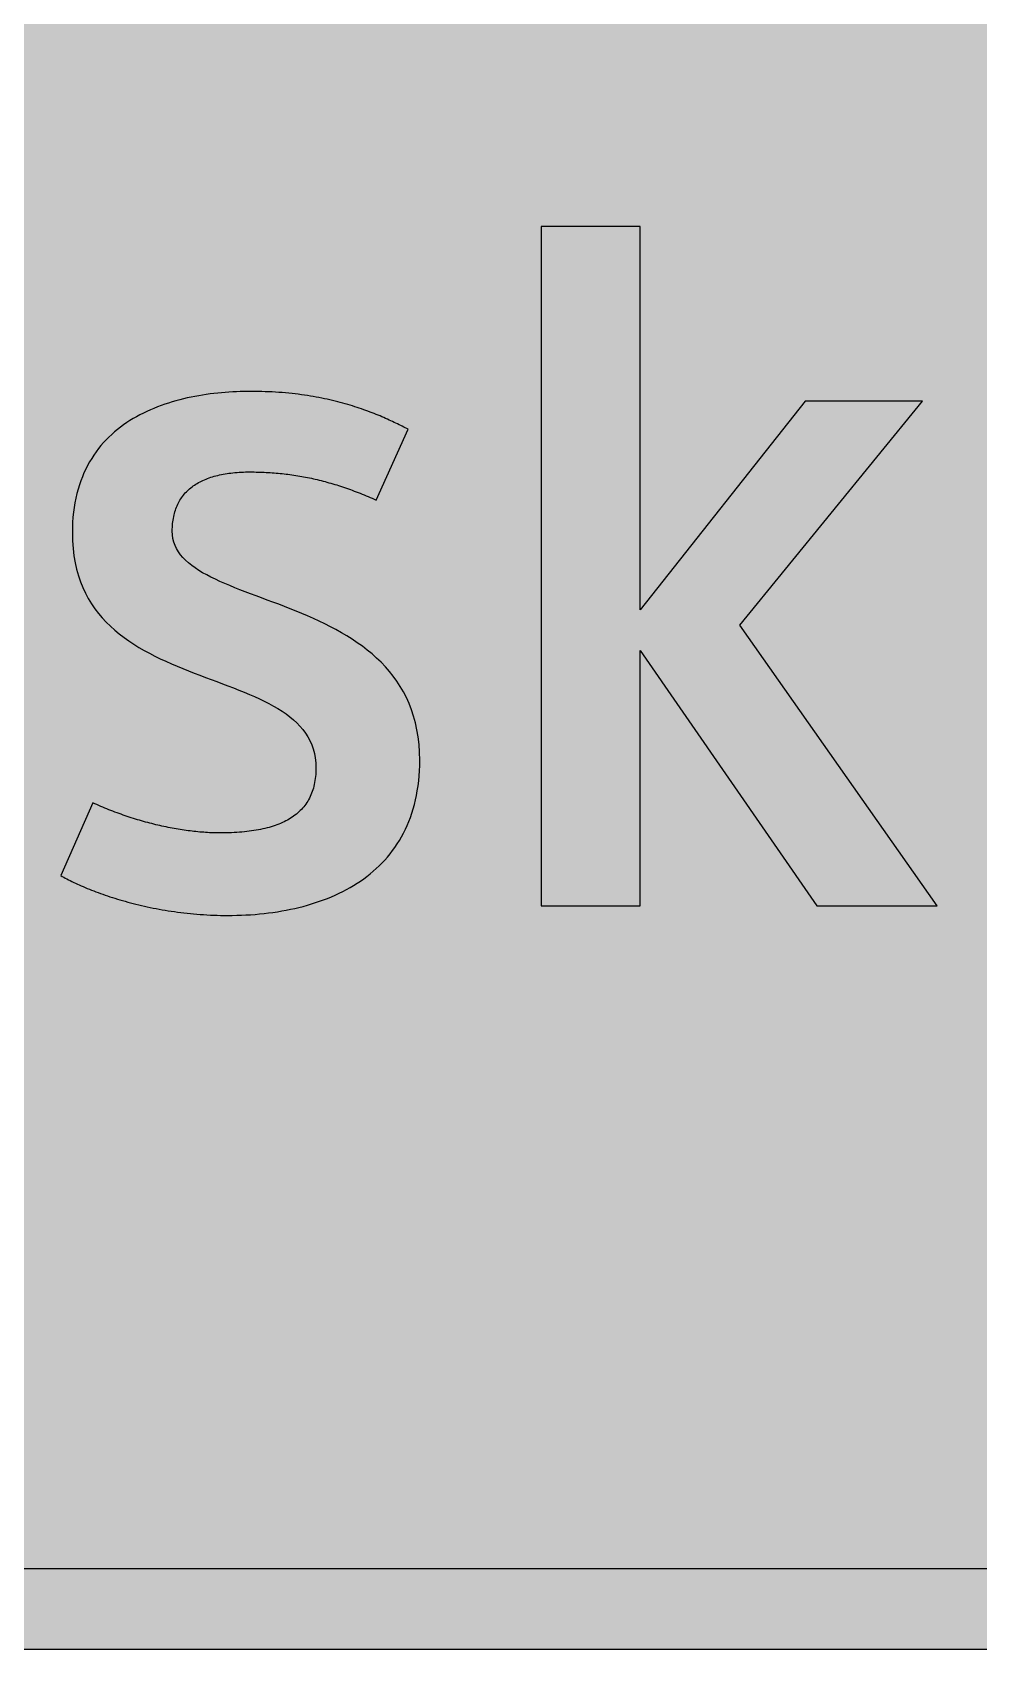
# Model space of a CAD drawing. Header units: millimetres. Extents: x 0 to 318, y 0 to 212.
# Drawn here: x 177.4 to 239.3, y 0.1 to 105.9 of the extents above; entities that cross this region are included whole.
import ezdxf

# ---------------------------------------------------------------- set-up
doc = ezdxf.new("R2010")
doc.units = ezdxf.units.MM

msp = doc.modelspace()

# ---------------------------------------------------------------- hatches: boundary and pattern name
for color, points in [(254, [(14.1633, 0.0536), (13.9878, 0.0533), (13.8125, 0.0559), (13.6373, 0.061), (13.462, 0.0686), (13.2893, 0.0787), (13.114, 0.0914), (12.9413, 0.1041), (12.7686, 0.1219), (12.5959, 0.1397), (12.4231, 0.16), (12.2504, 0.1829), (12.0777, 0.2057), (11.9075, 0.2337), (11.7373, 0.2616), (11.5672, 0.2921), (11.397, 0.3251), (11.2268, 0.3607), (11.0592, 0.3988), (10.8915, 0.4369), (10.7239, 0.4775), (10.5562, 0.5207), (10.3886, 0.5664), (10.2235, 0.6121), (10.0584, 0.6629), (9.8933, 0.7137), (9.7307, 0.7671), (9.5682, 0.8204), (9.4056, 0.8788), (9.2431, 0.9373), (9.083, 0.9982), (8.923, 1.0617), (8.763, 1.1252), (8.6055, 1.1938), (8.4455, 1.2624), (8.2906, 1.331), (8.1331, 1.4046), (7.9781, 1.4783), (7.8232, 1.5545), (7.6708, 1.6332), (7.5184, 1.7145), (7.366, 1.7958), (7.2161, 1.8796), (7.0663, 1.966), (6.919, 2.0523), (6.7716, 2.1438), (6.6243, 2.2352), (6.4795, 2.3266), (6.3348, 2.4232), (6.19, 2.5197), (6.0477, 2.6187), (5.908, 2.7178), (5.7683, 2.8194), (5.6286, 2.9235), (5.4915, 3.0302), (5.3543, 3.1369), (5.2197, 3.2461), (5.0851, 3.3579), (4.953, 3.4722), (4.8209, 3.5865), (4.6914, 3.7033), (4.5644, 3.8202), (4.4348, 3.9395), (4.3104, 4.0615), (4.1859, 4.1859), (4.0615, 4.3104), (3.9395, 4.4348), (3.8202, 4.5618), (3.7033, 4.6914), (3.5865, 4.8209), (3.4722, 4.953), (3.3579, 5.0851), (3.2487, 5.2197), (3.1369, 5.3543), (3.0302, 5.4915), (2.9235, 5.6286), (2.8194, 5.7683), (2.7178, 5.908), (2.6187, 6.0477), (2.5197, 6.19), (2.4232, 6.3348), (2.3266, 6.477), (2.2352, 6.6243), (2.1438, 6.7691), (2.0523, 6.9164), (1.966, 7.0663), (1.8796, 7.2161), (1.7958, 7.366), (1.7145, 7.5184), (1.6332, 7.6708), (1.5545, 7.8232), (1.4783, 7.9781), (1.4046, 8.1331), (1.331, 8.2906), (1.2598, 8.4455), (1.1913, 8.603), (1.1252, 8.763), (1.0592, 8.923), (0.9982, 9.083), (0.9373, 9.2431), (0.8763, 9.4056), (0.8204, 9.5682), (0.7645, 9.7307), (0.7112, 9.8933), (0.6604, 10.0584), (0.6121, 10.2235), (0.5639, 10.3911), (0.5207, 10.5562), (0.4775, 10.7239), (0.4343, 10.8915), (0.3962, 11.0592), (0.3607, 11.2268), (0.3251, 11.397), (0.2921, 11.5672), (0.2616, 11.7373), (0.2311, 11.9075), (0.2057, 12.0802), (0.1803, 12.2504), (0.1575, 12.4231), (0.1372, 12.5959), (0.1194, 12.7686), (0.1041, 12.9413), (0.0889, 13.1166), (0.0787, 13.2893), (0.0686, 13.4645), (0.061, 13.6373), (0.0559, 13.8125), (0.0508, 13.9878), (0.0508, 14.163), (0.0522, 197.6092), (0.0508, 197.7822), (0.0559, 197.9574), (0.061, 198.1327), (0.0686, 198.308), (0.0787, 198.4807), (0.0889, 198.6559), (0.1041, 198.8287), (0.1194, 199.0014), (0.1372, 199.1741), (0.1575, 199.3468), (0.1803, 199.5195), (0.2057, 199.6923), (0.2311, 199.8624), (0.2616, 200.0326), (0.2921, 200.2028), (0.3251, 200.373), (0.3607, 200.5432), (0.3962, 200.7108), (0.4343, 200.8784), (0.4775, 201.0461), (0.5207, 201.2137), (0.5639, 201.3814), (0.6121, 201.5465), (0.6604, 201.7116), (0.7112, 201.8767), (0.7645, 202.0392), (0.8204, 202.2018), (0.8763, 202.3643), (0.9373, 202.5269), (0.9982, 202.6869), (1.0592, 202.8469), (1.1252, 203.007), (1.1913, 203.1644), (1.2598, 203.3245), (1.331, 203.4794), (1.4046, 203.6369), (1.4783, 203.7918), (1.5545, 203.9468), (1.6332, 204.0992), (1.7145, 204.2516), (1.7958, 204.404), (1.8796, 204.5538), (1.966, 204.7037), (2.0523, 204.851), (2.1438, 204.9983), (2.2352, 205.1456), (2.3266, 205.2904), (2.4232, 205.4352), (2.5197, 205.58), (2.6187, 205.7222), (2.7178, 205.8619), (2.8194, 206.0016), (2.9235, 206.1413), (3.0302, 206.2785), (3.1369, 206.4156), (3.2487, 206.5503), (3.3579, 206.6849), (3.4722, 206.817), (3.5865, 206.949), (3.7033, 207.0786), (3.8202, 207.2056), (3.9395, 207.3351), (4.0615, 207.4596), (4.1859, 207.584), (4.3104, 207.7085), (4.4348, 207.8304), (4.5644, 207.9498), (4.6914, 208.0666), (4.8209, 208.1835), (4.953, 208.2978), (5.0851, 208.4121), (5.2197, 208.5213), (5.3543, 208.6331), (5.4915, 208.7397), (5.6286, 208.8464), (5.7683, 208.9506), (5.908, 209.0522), (6.0477, 209.1512), (6.19, 209.2503), (6.3348, 209.3468), (6.4795, 209.4433), (6.6243, 209.5348), (6.7716, 209.6262), (6.919, 209.7176), (7.0663, 209.804), (7.2161, 209.8904), (7.366, 209.9742), (7.5184, 210.0555), (7.6708, 210.1367), (7.8232, 210.2155), (7.9781, 210.2917), (8.1331, 210.3653), (8.2906, 210.439), (8.4455, 210.5101), (8.6055, 210.5787), (8.763, 210.6447), (8.923, 210.7108), (9.083, 210.7717), (9.2431, 210.8327), (9.4056, 210.8937), (9.5682, 210.9495), (9.7307, 211.0054), (9.8933, 211.0588), (10.0584, 211.1096), (10.2235, 211.1578), (10.3886, 211.2061), (10.5562, 211.2493), (10.7239, 211.2924), (10.8915, 211.3356), (11.0592, 211.3737), (11.2268, 211.4093), (11.397, 211.4448), (11.5672, 211.4779), (11.7373, 211.5083), (11.9075, 211.5388), (12.0777, 211.5642), (12.2504, 211.5896), (12.4231, 211.6125), (12.5959, 211.6328), (12.7686, 211.6506), (12.9413, 211.6658), (13.114, 211.6811), (13.2893, 211.6912), (13.462, 211.7014), (13.6373, 211.709), (13.8125, 211.7141), (13.9878, 211.7192), (14.163, 211.7192), (303.4411, 211.7203), (303.6164, 211.7192), (303.7891, 211.7141), (303.9643, 211.709), (304.1396, 211.7014), (304.3149, 211.6912), (304.4876, 211.6811), (304.6603, 211.6658), (304.8356, 211.6506), (305.0083, 211.6328), (305.181, 211.6125), (305.3512, 211.5896), (305.5239, 211.5642), (305.6941, 211.5388), (305.8668, 211.5083), (306.037, 211.4779), (306.2072, 211.4448), (306.3748, 211.4093), (306.545, 211.3737), (306.7126, 211.3356), (306.8803, 211.2924), (307.0479, 211.2493), (307.213, 211.2061), (307.3781, 211.1578), (307.5432, 211.1096), (307.7083, 211.0588), (307.8734, 211.0054), (308.036, 210.9495), (308.1985, 210.8937), (308.3611, 210.8327), (308.5211, 210.7717), (308.6811, 210.7108), (308.8411, 210.6447), (308.9986, 210.5787), (309.1561, 210.5101), (309.3136, 210.439), (309.4711, 210.3653), (309.626, 210.2917), (309.7784, 210.2155), (309.9333, 210.1367), (310.0857, 210.0555), (310.2381, 209.9742), (310.388, 209.8904), (310.5379, 209.804), (310.6852, 209.7176), (310.8325, 209.6262), (310.9798, 209.5348), (311.1246, 209.4433), (311.2694, 209.3468), (311.4116, 209.2503), (311.5539, 209.1512), (311.6961, 209.0522), (311.8358, 208.9506), (311.9755, 208.8464), (312.1127, 208.7397), (312.2473, 208.6331), (312.3844, 208.5213), (312.5165, 208.4121), (312.6511, 208.2978), (312.7807, 208.1835), (312.9128, 208.0666), (313.0398, 207.9498), (313.1668, 207.8304), (313.2938, 207.7085), (313.4182, 207.584), (313.5427, 207.4596), (313.6621, 207.3351), (313.784, 207.2056), (313.9008, 207.0786), (314.0177, 206.949), (314.132, 206.817), (314.2463, 206.6849), (314.3555, 206.5503), (314.4647, 206.4156), (314.5739, 206.2785), (314.6781, 206.1413), (314.7822, 206.0016), (314.8863, 205.8619), (314.9854, 205.7222), (315.0845, 205.58), (315.181, 205.4352), (315.275, 205.2904), (315.3689, 205.1456), (315.4604, 204.9983), (315.5493, 204.851), (315.6382, 204.7037), (315.7245, 204.5538), (315.8084, 204.404), (315.8896, 204.2516), (315.9684, 204.0992), (316.0471, 203.9468), (316.1233, 203.7918), (316.1995, 203.6369), (316.2706, 203.4794), (316.3418, 203.3245), (316.4103, 203.1644), (316.4764, 203.007), (316.5424, 202.8469), (316.6059, 202.6869), (316.6669, 202.5269), (316.7253, 202.3643), (316.7812, 202.2018), (316.8371, 202.0392), (316.8904, 201.8767), (316.9412, 201.7116), (316.9895, 201.5465), (317.0377, 201.3814), (317.0834, 201.2137), (317.1266, 201.0461), (317.1673, 200.8784), (317.2054, 200.7108), (317.2435, 200.5432), (317.2765, 200.373), (317.3095, 200.2028), (317.34, 200.0326), (317.3705, 199.8624), (317.3959, 199.6923), (317.4213, 199.5195), (317.4441, 199.3468), (317.4644, 199.1741), (317.4822, 199.0014), (317.4975, 198.8287), (317.5127, 198.6559), (317.5229, 198.4807), (317.533, 198.308), (317.5406, 198.1327), (317.5457, 197.9574), (317.5508, 197.7822), (317.5508, 197.6069), (317.5522, 14.1647), (317.5508, 13.9878), (317.5457, 13.8125), (317.5406, 13.6373), (317.533, 13.4645), (317.5229, 13.2893), (317.5127, 13.1166), (317.4975, 12.9413), (317.4822, 12.7686), (317.4644, 12.5959), (317.4441, 12.4231), (317.4213, 12.2504), (317.3959, 12.0802), (317.3705, 11.9075), (317.34, 11.7373), (317.3095, 11.5672), (317.2765, 11.397), (317.2435, 11.2268), (317.2054, 11.0592), (317.1673, 10.8915), (317.1266, 10.7239), (317.0834, 10.5562), (317.0377, 10.3911), (316.9895, 10.2235), (316.9412, 10.0584), (316.8904, 9.8933), (316.8371, 9.7307), (316.7812, 9.5682), (316.7253, 9.4056), (316.6669, 9.2431), (316.6059, 9.083), (316.5424, 8.923), (316.4764, 8.763), (316.4103, 8.603), (316.3418, 8.4455), (316.2706, 8.2906), (316.1995, 8.1331), (316.1233, 7.9781), (316.0471, 7.8232), (315.9684, 7.6708), (315.8896, 7.5184), (315.8084, 7.366), (315.7245, 7.2161), (315.6382, 7.0663), (315.5493, 6.9164), (315.4604, 6.7691), (315.3689, 6.6243), (315.275, 6.477), (315.181, 6.3348), (315.0845, 6.19), (314.9854, 6.0477), (314.8863, 5.908), (314.7822, 5.7683), (314.6781, 5.6286), (314.5739, 5.4915), (314.4647, 5.3543), (314.3555, 5.2197), (314.2463, 5.0851), (314.132, 4.953), (314.0177, 4.8209), (313.9008, 4.6914), (313.784, 4.5618), (313.6621, 4.4348), (313.5427, 4.3104), (313.4182, 4.1859), (313.2938, 4.0615), (313.1668, 3.9395), (313.0398, 3.8202), (312.9128, 3.7033), (312.7807, 3.5865), (312.6511, 3.4722), (312.5165, 3.3579), (312.3844, 3.2461), (312.2473, 3.1369), (312.1127, 3.0302), (311.9755, 2.9235), (311.8358, 2.8194), (311.6961, 2.7178), (311.5539, 2.6187), (311.4116, 2.5197), (311.2694, 2.4232), (311.1246, 2.3266), (310.9798, 2.2352), (310.8325, 2.1438), (310.6852, 2.0523), (310.5379, 1.966), (310.388, 1.8796), (310.2381, 1.7958), (310.0857, 1.7145), (309.9333, 1.6332), (309.7784, 1.5545), (309.626, 1.4783), (309.4711, 1.4046), (309.3136, 1.331), (309.1561, 1.2624), (308.9986, 1.1938), (308.8411, 1.1252), (308.6811, 1.0617), (308.5211, 0.9982), (308.3611, 0.9373), (308.1985, 0.8788), (308.036, 0.8204), (307.8734, 0.7671), (307.7083, 0.7137), (307.5432, 0.6629), (307.3781, 0.6121), (307.213, 0.5664), (307.0479, 0.5207), (306.8803, 0.4775), (306.7126, 0.4369), (306.545, 0.3988), (306.3748, 0.3607), (306.2072, 0.3251), (306.037, 0.2921), (305.8668, 0.2616), (305.6941, 0.2337), (305.5239, 0.2057), (305.3512, 0.1829), (305.181, 0.16), (305.0083, 0.1397), (304.8356, 0.1219), (304.6603, 0.1041), (304.4876, 0.0914), (304.3149, 0.0787), (304.1396, 0.0686), (303.9643, 0.061), (303.7891, 0.0559), (303.6164, 0.0533), (303.4411, 0.0533)]), (144, [(14.1633, 5.3453), (13.9344, 5.3467), (13.7084, 5.3543), (13.4849, 5.3696), (13.2613, 5.3899), (13.0378, 5.4153), (12.8194, 5.4458), (12.6009, 5.4813), (12.385, 5.522), (12.1717, 5.5702), (11.9583, 5.621), (11.7475, 5.6794), (11.5392, 5.7404), (11.3335, 5.8064), (11.1303, 5.8801), (10.9296, 5.9563), (10.729, 6.0376), (10.5334, 6.1239), (10.3378, 6.2128), (10.1473, 6.3094), (9.9593, 6.4084), (9.7714, 6.5126), (9.5885, 6.6218), (9.4082, 6.7335), (9.2304, 6.8504), (9.0576, 6.9698), (8.8849, 7.0968), (8.7173, 7.2238), (8.5522, 7.3584), (8.3896, 7.4955), (8.2321, 7.6352), (8.0772, 7.78), (7.9273, 7.9273), (7.7775, 8.0772), (7.6352, 8.2321), (7.493, 8.3922), (7.3558, 8.5522), (7.2238, 8.7173), (7.0942, 8.8875), (6.9698, 9.0576), (6.8504, 9.2329), (6.7335, 9.4107), (6.6192, 9.591), (6.5126, 9.7739), (6.4084, 9.9593), (6.3068, 10.1473), (6.2128, 10.3403), (6.1214, 10.5334), (6.035, 10.7315), (5.9538, 10.9296), (5.8776, 11.1303), (5.8064, 11.3335), (5.7404, 11.5418), (5.6769, 11.75), (5.621, 11.9583), (5.5677, 12.1717), (5.522, 12.385), (5.4813, 12.6009), (5.4432, 12.8194), (5.4127, 13.0404), (5.3873, 13.2613), (5.3696, 13.4849), (5.3543, 13.7084), (5.3467, 13.937), (5.3416, 14.163), (5.3439, 197.6092), (5.3467, 197.8355), (5.3543, 198.0616), (5.3696, 198.2851), (5.3873, 198.5086), (5.4127, 198.7321), (5.4432, 198.9506), (5.4813, 199.169), (5.522, 199.3849), (5.5677, 199.5983), (5.621, 199.8116), (5.6769, 200.0225), (5.7404, 200.2307), (5.8064, 200.4365), (5.8776, 200.6397), (5.9538, 200.8403), (6.035, 201.041), (6.1214, 201.2366), (6.2128, 201.4322), (6.3068, 201.6227), (6.4084, 201.8106), (6.5126, 201.9986), (6.6192, 202.1815), (6.7335, 202.3618), (6.8504, 202.5396), (6.9698, 202.7123), (7.0942, 202.885), (7.2238, 203.0527), (7.3558, 203.2178), (7.493, 203.3803), (7.6352, 203.5378), (7.7775, 203.6928), (7.9273, 203.8426), (8.0772, 203.9925), (8.2321, 204.1347), (8.3896, 204.277), (8.5522, 204.4141), (8.7173, 204.5462), (8.8849, 204.6757), (9.0576, 204.8002), (9.2304, 204.9196), (9.4082, 205.0364), (9.5885, 205.1507), (9.7714, 205.2574), (9.9593, 205.3615), (10.1473, 205.4631), (10.3378, 205.5571), (10.5334, 205.6486), (10.729, 205.7349), (10.9296, 205.8162), (11.1303, 205.8924), (11.3335, 205.9635), (11.5392, 206.0296), (11.7475, 206.0931), (11.9583, 206.1489), (12.1717, 206.2023), (12.385, 206.248), (12.6009, 206.2886), (12.8194, 206.3267), (13.0378, 206.3572), (13.2613, 206.3826), (13.4849, 206.4004), (13.7084, 206.4156), (13.9344, 206.4233), (14.163, 206.4283), (303.4411, 206.4286), (303.6672, 206.4233), (303.8932, 206.4156), (304.1193, 206.4004), (304.3428, 206.3826), (304.5638, 206.3572), (304.7822, 206.3267), (305.0007, 206.2886), (305.2166, 206.248), (305.4325, 206.2023), (305.6433, 206.1489), (305.8541, 206.0931), (306.0624, 206.0296), (306.2681, 205.9635), (306.4713, 205.8924), (306.6745, 205.8162), (306.8726, 205.7349), (307.0708, 205.6486), (307.2638, 205.5571), (307.4543, 205.4631), (307.6448, 205.3615), (307.8302, 205.2574), (308.0131, 205.1507), (308.1934, 205.0364), (308.3712, 204.9196), (308.5465, 204.8002), (308.7167, 204.6757), (308.8843, 204.5462), (309.0494, 204.4141), (309.212, 204.277), (309.3695, 204.1347), (309.5244, 203.9925), (309.6768, 203.8426), (309.8241, 203.6928), (309.9689, 203.5378), (310.1086, 203.3803), (310.2458, 203.2178), (310.3778, 203.0527), (310.5074, 202.885), (310.6318, 202.7123), (310.7538, 202.5396), (310.8706, 202.3618), (310.9824, 202.1815), (311.0916, 201.9986), (311.1957, 201.8106), (311.2948, 201.6227), (311.3888, 201.4322), (311.4802, 201.2366), (311.5666, 201.041), (311.6478, 200.8403), (311.724, 200.6397), (311.7952, 200.4365), (311.8637, 200.2307), (311.9247, 200.0225), (311.9806, 199.8116), (312.0339, 199.5983), (312.0796, 199.3849), (312.1203, 199.169), (312.1584, 198.9506), (312.1889, 198.7321), (312.2143, 198.5086), (312.2346, 198.2851), (312.2473, 198.0616), (312.2574, 197.8355), (312.26, 197.6069), (312.2605, 14.1647), (312.2574, 13.937), (312.2473, 13.7084), (312.2346, 13.4849), (312.2143, 13.2613), (312.1889, 13.0404), (312.1584, 12.8194), (312.1203, 12.6009), (312.0796, 12.385), (312.0339, 12.1717), (311.9806, 11.9583), (311.9247, 11.75), (311.8637, 11.5418), (311.7952, 11.3335), (311.724, 11.1303), (311.6478, 10.9296), (311.5666, 10.7315), (311.4802, 10.5334), (311.3888, 10.3403), (311.2948, 10.1473), (311.1957, 9.9593), (311.0916, 9.7739), (310.9824, 9.591), (310.8706, 9.4107), (310.7538, 9.2329), (310.6318, 9.0576), (310.5074, 8.8875), (310.3778, 8.7173), (310.2458, 8.5522), (310.1086, 8.3922), (309.9689, 8.2321), (309.8241, 8.0772), (309.6768, 7.9273), (309.5244, 7.78), (309.3695, 7.6352), (309.212, 7.4955), (309.0494, 7.3584), (308.8843, 7.2238), (308.7167, 7.0968), (308.5465, 6.9698), (308.3712, 6.8504), (308.1934, 6.7335), (308.0131, 6.6218), (307.8302, 6.5126), (307.6448, 6.4084), (307.4543, 6.3094), (307.2638, 6.2128), (307.0708, 6.1239), (306.8726, 6.0376), (306.6745, 5.9563), (306.4713, 5.8801), (306.2681, 5.8064), (306.0624, 5.7404), (305.8541, 5.6794), (305.6433, 5.621), (305.4325, 5.5702), (305.2166, 5.522), (305.0007, 5.4813), (304.7822, 5.4458), (304.5638, 5.4153), (304.3428, 5.3899), (304.1193, 5.3696), (303.8932, 5.3543), (303.6672, 5.3467), (303.4411, 5.3442)]), (254, [(217.1594, 48.7369), (217.1594, 65.4371), (228.7171, 48.7369), (236.5911, 48.7369), (223.6996, 67.0881), (235.6376, 81.7559), (227.9537, 81.7559), (217.1594, 68.1037), (217.1594, 93.1869), (210.6828, 93.1869), (210.6828, 48.7369)]), (254, [(190.1719, 48.1016), (190.4721, 48.1025), (190.7718, 48.1076), (191.0715, 48.1178), (191.3687, 48.1305), (191.6659, 48.1482), (191.963, 48.1711), (192.2577, 48.1965), (192.5523, 48.227), (192.8444, 48.2625), (193.1365, 48.3006), (193.4261, 48.3438), (193.7131, 48.3895), (193.9976, 48.4429), (194.2821, 48.4988), (194.5615, 48.5597), (194.8409, 48.6258), (195.1177, 48.6943), (195.3895, 48.7705), (195.6613, 48.8493), (195.928, 48.9356), (196.1921, 49.0245), (196.4538, 49.1185), (196.7128, 49.2176), (196.9668, 49.3217), (197.2183, 49.4309), (197.4647, 49.5478), (197.7085, 49.6672), (197.9473, 49.7916), (198.1835, 49.9237), (198.4146, 50.0583), (198.6407, 50.2006), (198.8617, 50.3453), (199.0801, 50.4977), (199.2909, 50.6578), (199.4992, 50.8203), (199.7024, 50.9905), (199.898, 51.1658), (200.091, 51.3461), (200.2765, 51.5315), (200.4568, 51.7246), (200.6321, 51.9227), (200.7997, 52.1284), (200.9623, 52.3392), (201.1197, 52.5551), (201.2696, 52.7787), (201.4144, 53.0073), (201.5515, 53.2435), (201.6811, 53.4848), (201.8055, 53.7337), (201.9224, 53.9877), (202.0316, 54.2493), (202.1332, 54.516), (202.2272, 54.7903), (202.3161, 55.0723), (202.3948, 55.3593), (202.4659, 55.6539), (202.5294, 55.9562), (202.5853, 56.2635), (202.6336, 56.5785), (202.6742, 56.9011), (202.7047, 57.2313), (202.725, 57.5666), (202.7403, 57.9095), (202.7428, 58.26), (202.7326, 58.7858), (202.6971, 59.2938), (202.6412, 59.7814), (202.5625, 60.2539), (202.4634, 60.706), (202.344, 61.1429), (202.2043, 61.562), (202.0494, 61.9658), (201.8741, 62.3519), (201.6811, 62.7253), (201.4728, 63.0809), (201.2493, 63.4263), (201.0105, 63.754), (200.7591, 64.0715), (200.4924, 64.3738), (200.213, 64.6659), (199.9234, 64.9427), (199.6211, 65.212), (199.3087, 65.4685), (198.9887, 65.7149), (198.6585, 65.9486), (198.3181, 66.1746), (197.9727, 66.3931), (197.6196, 66.6013), (197.2615, 66.802), (196.8983, 66.995), (196.53, 67.1805), (196.1566, 67.3583), (195.7832, 67.531), (195.4047, 67.6986), (195.0263, 67.8586), (194.6478, 68.0161), (194.2668, 68.166), (193.8884, 68.3158), (193.5124, 68.4606), (193.1365, 68.6003), (192.7657, 68.74), (192.3974, 68.8772), (192.0342, 69.0118), (191.6735, 69.1464), (191.323, 69.2785), (190.975, 69.4131), (190.6372, 69.5452), (190.307, 69.6798), (189.9844, 69.817), (189.672, 69.9541), (189.3722, 70.0938), (189.0801, 70.2335), (188.8033, 70.3783), (188.5366, 70.5282), (188.2826, 70.6806), (188.0464, 70.8381), (187.8203, 71.0006), (187.612, 71.1683), (187.4215, 71.341), (187.2463, 71.5213), (187.0888, 71.7067), (186.9516, 71.9023), (186.8322, 72.103), (186.7332, 72.3138), (186.6544, 72.5322), (186.596, 72.7608), (186.563, 72.9971), (186.5503, 73.246), (186.5528, 73.373), (186.5554, 73.4974), (186.563, 73.6194), (186.5732, 73.7387), (186.5859, 73.8556), (186.6011, 73.9724), (186.6214, 74.0842), (186.6417, 74.1959), (186.6646, 74.3052), (186.6925, 74.4118), (186.7205, 74.516), (186.7535, 74.6176), (186.7865, 74.7166), (186.8246, 74.8132), (186.8653, 74.9097), (186.9059, 75.0037), (186.9516, 75.0926), (186.9999, 75.1815), (187.0507, 75.2704), (187.1015, 75.3542), (187.1574, 75.4355), (187.2158, 75.5167), (187.2742, 75.5955), (187.3377, 75.6717), (187.4037, 75.7453), (187.4698, 75.8165), (187.5409, 75.8876), (187.612, 75.9562), (187.6857, 76.0222), (187.7644, 76.0857), (187.8432, 76.1467), (187.9244, 76.2076), (188.0083, 76.2635), (188.0946, 76.3194), (188.1835, 76.3727), (188.2724, 76.4261), (188.3664, 76.4743), (188.4604, 76.5226), (188.5569, 76.5683), (188.656, 76.614), (188.7576, 76.6547), (188.8617, 76.6953), (188.9658, 76.7334), (189.0751, 76.7715), (189.1843, 76.8045), (189.296, 76.8375), (189.4103, 76.868), (189.5246, 76.8985), (189.6415, 76.9239), (189.7634, 76.9493), (189.8828, 76.9747), (190.0072, 76.995), (190.1317, 77.0153), (190.2587, 77.0331), (190.3882, 77.0509), (190.5203, 77.0636), (190.6524, 77.0763), (190.787, 77.089), (190.9242, 77.0992), (191.0613, 77.1068), (191.201, 77.1119), (191.3433, 77.1169), (191.4855, 77.1195), (191.6303, 77.1195), (191.7649, 77.1195), (191.8995, 77.1169), (192.0316, 77.1144), (192.1637, 77.1119), (192.2958, 77.1093), (192.4279, 77.1042), (192.5599, 77.0992), (192.692, 77.0915), (192.8241, 77.0839), (192.9536, 77.0763), (193.0832, 77.0687), (193.2153, 77.0585), (193.3448, 77.0484), (193.4743, 77.0357), (193.6039, 77.023), (193.7334, 77.0103), (193.863, 76.995), (193.9925, 76.9798), (194.1195, 76.9645), (194.249, 76.9468), (194.3786, 76.929), (194.5056, 76.9112), (194.6351, 76.8909), (194.7621, 76.8706), (194.8891, 76.8502), (195.0187, 76.8274), (195.1457, 76.8045), (195.2727, 76.7817), (195.3997, 76.7563), (195.5267, 76.7309), (195.6562, 76.7029), (195.7832, 76.675), (195.9102, 76.647), (196.0372, 76.6166), (196.1642, 76.5861), (196.2912, 76.5556), (196.4182, 76.5226), (196.5452, 76.4896), (196.6722, 76.454), (196.7992, 76.4184), (196.9262, 76.3829), (197.0532, 76.3448), (197.1827, 76.3067), (197.3097, 76.2686), (197.4367, 76.2279), (197.5637, 76.1873), (197.6907, 76.1441), (197.8203, 76.1009), (197.9473, 76.0578), (198.0743, 76.012), (198.2038, 75.9663), (198.3308, 75.9206), (198.4604, 75.8723), (198.5874, 75.8215), (198.7169, 75.7733), (198.8464, 75.7225), (198.976, 75.6691), (199.1055, 75.6158), (199.2351, 75.5625), (199.3646, 75.5091), (199.4941, 75.4532), (199.6237, 75.3948), (199.7558, 75.3364), (199.8853, 75.278), (201.9833, 79.9147), (201.8894, 79.9617), (201.7928, 80.01), (201.6963, 80.0583), (201.5973, 80.1091), (201.4982, 80.1599), (201.3966, 80.2081), (201.2925, 80.2615), (201.1858, 80.3123), (201.0766, 80.3631), (200.9673, 80.4139), (200.8556, 80.4672), (200.7413, 80.518), (200.627, 80.5713), (200.5076, 80.6247), (200.3882, 80.6755), (200.2663, 80.7288), (200.1444, 80.7822), (200.0174, 80.833), (199.8904, 80.8863), (199.7583, 80.9371), (199.6262, 80.9904), (199.4916, 81.0412), (199.357, 81.092), (199.2173, 81.1428), (199.0776, 81.1936), (198.9328, 81.2444), (198.788, 81.2927), (198.6407, 81.3435), (198.4908, 81.3918), (198.3384, 81.44), (198.186, 81.4857), (198.0286, 81.5315), (197.8685, 81.5772), (197.7085, 81.6229), (197.546, 81.6686), (197.3783, 81.7118), (197.2107, 81.7524), (197.0405, 81.7956), (196.8652, 81.8337), (196.69, 81.8744), (196.5122, 81.9125), (196.3318, 81.9506), (196.149, 81.9861), (195.9635, 82.0191), (195.7756, 82.0547), (195.5851, 82.0852), (195.392, 82.1157), (195.1939, 82.1461), (194.9958, 82.1741), (194.7951, 82.1995), (194.5919, 82.2249), (194.3862, 82.2477), (194.1754, 82.2706), (193.9646, 82.2909), (193.7512, 82.3087), (193.5328, 82.3265), (193.3118, 82.3392), (193.0908, 82.3519), (192.8647, 82.3646), (192.6361, 82.3722), (192.405, 82.3798), (192.1713, 82.3849), (191.9351, 82.39), (191.6938, 82.39), (191.4627, 82.39), (191.2264, 82.3849), (190.9877, 82.3798), (190.7464, 82.3697), (190.5051, 82.357), (190.2612, 82.3417), (190.0174, 82.3239), (189.771, 82.3036), (189.5246, 82.2808), (189.2757, 82.2528), (189.0268, 82.2223), (188.7779, 82.1868), (188.529, 82.1487), (188.2775, 82.108), (188.0286, 82.0623), (187.7797, 82.0141), (187.5307, 81.9607), (187.2844, 81.9023), (187.0354, 81.8413), (186.7916, 81.7753), (186.5452, 81.7042), (186.3014, 81.6305), (186.0601, 81.5492), (185.8213, 81.4654), (185.5851, 81.3765), (185.3489, 81.2825), (185.1152, 81.1835), (184.8866, 81.0793), (184.658, 80.9701), (184.4345, 80.8558), (184.2135, 80.7364), (183.9951, 80.612), (183.7817, 80.4799), (183.5709, 80.3453), (183.3651, 80.203), (183.1645, 80.0532), (182.9664, 79.9008), (182.7733, 79.7408), (182.5854, 79.5731), (182.4025, 79.4004), (182.2247, 79.2226), (182.052, 79.0372), (181.8843, 78.8441), (181.7243, 78.646), (181.5668, 78.4403), (181.4195, 78.2269), (181.2773, 78.0085), (181.1401, 77.7824), (181.0106, 77.5487), (180.8886, 77.3074), (180.7718, 77.0585), (180.6651, 76.8045), (180.5635, 76.5404), (180.4721, 76.2711), (180.3857, 75.9917), (180.3095, 75.7047), (180.2409, 75.4101), (180.18, 75.1078), (180.1292, 74.7979), (180.0885, 74.4779), (180.053, 74.1502), (180.0301, 73.8149), (180.0149, 73.472), (180.0098, 73.119), (180.0225, 72.6059), (180.0555, 72.1106), (180.1114, 71.6382), (180.1901, 71.1835), (180.2867, 70.7492), (180.4035, 70.3301), (180.5407, 69.9287), (180.6956, 69.5477), (180.8683, 69.1794), (181.0563, 68.8289), (181.262, 68.4911), (181.4805, 68.1711), (181.7167, 67.8637), (181.9656, 67.5691), (182.2272, 67.2897), (182.5015, 67.0204), (182.786, 66.7639), (183.0832, 66.5201), (183.3905, 66.2838), (183.708, 66.0603), (184.0332, 65.847), (184.3659, 65.6412), (184.7063, 65.4431), (185.0542, 65.2551), (185.4073, 65.0723), (185.7654, 64.897), (186.1261, 64.7294), (186.4944, 64.5643), (186.8627, 64.4068), (187.2336, 64.2544), (187.6069, 64.1045), (187.9803, 63.9597), (188.3537, 63.815), (188.7271, 63.6753), (189.0979, 63.5356), (189.4662, 63.3984), (189.832, 63.2612), (190.1952, 63.1241), (190.5533, 62.9869), (190.9064, 62.8472), (191.2518, 62.7075), (191.5947, 62.5653), (191.9275, 62.4205), (192.2526, 62.2732), (192.5676, 62.1208), (192.8749, 61.9633), (193.1721, 61.8033), (193.4591, 61.6356), (193.7334, 61.4629), (193.995, 61.2826), (194.244, 61.0946), (194.4776, 60.9016), (194.6986, 60.6984), (194.9018, 60.485), (195.0923, 60.264), (195.265, 60.0329), (195.4174, 59.7891), (195.5546, 59.5376), (195.6714, 59.2709), (195.7705, 58.994), (195.8467, 58.7045), (195.9026, 58.4022), (195.9381, 58.0847), (195.9483, 57.752), (195.9483, 57.6072), (195.9407, 57.465), (195.9331, 57.3278), (195.9204, 57.1906), (195.9051, 57.0586), (195.8873, 56.929), (195.8645, 56.7995), (195.8391, 56.675), (195.8111, 56.5531), (195.7807, 56.4337), (195.7451, 56.3169), (195.707, 56.2051), (195.6638, 56.0934), (195.6206, 55.9841), (195.5724, 55.8775), (195.5216, 55.7759), (195.4657, 55.6743), (195.4098, 55.5752), (195.3489, 55.4787), (195.2854, 55.3872), (195.2193, 55.2958), (195.1482, 55.2069), (195.0771, 55.1231), (195.0009, 55.0393), (194.9221, 54.958), (194.8409, 54.8792), (194.757, 54.803), (194.6681, 54.7294), (194.5792, 54.6583), (194.4853, 54.5897), (194.3887, 54.5236), (194.2897, 54.4576), (194.1881, 54.3966), (194.0839, 54.3357), (193.9747, 54.2798), (193.8655, 54.2239), (193.7537, 54.1706), (193.6369, 54.1198), (193.5175, 54.0715), (193.3981, 54.0233), (193.2737, 53.9801), (193.1467, 53.9369), (193.0171, 53.8963), (192.8851, 53.8582), (192.7504, 53.8226), (192.6133, 53.787), (192.4736, 53.7566), (192.3313, 53.7261), (192.1866, 53.6981), (192.0392, 53.6702), (191.8919, 53.6473), (191.7395, 53.6245), (191.5846, 53.6042), (191.4271, 53.5838), (191.2671, 53.5686), (191.1045, 53.5534), (190.942, 53.5407), (190.7743, 53.528), (190.6041, 53.5203), (190.434, 53.5127), (190.2612, 53.5051), (190.0834, 53.5026), (189.9056, 53.5), (189.7253, 53.4975), (189.6034, 53.4975), (189.4815, 53.5), (189.357, 53.5026), (189.2325, 53.5051), (189.1081, 53.5102), (188.9836, 53.5153), (188.8592, 53.5229), (188.7322, 53.5305), (188.6077, 53.5381), (188.4807, 53.5483), (188.3537, 53.5584), (188.2242, 53.5711), (188.0972, 53.5838), (187.9676, 53.5965), (187.8406, 53.6118), (187.7111, 53.627), (187.5815, 53.6423), (187.452, 53.66), (187.3225, 53.6804), (187.1904, 53.6981), (187.0608, 53.7185), (186.9288, 53.7413), (186.7992, 53.7616), (186.6671, 53.7845), (186.5351, 53.8099), (186.403, 53.8353), (186.2709, 53.8607), (186.1388, 53.8886), (186.0042, 53.9166), (185.8721, 53.9445), (185.74, 53.975), (185.6054, 54.0055), (185.4733, 54.0385), (185.3387, 54.069), (185.2066, 54.1045), (185.072, 54.1376), (184.9399, 54.1731), (184.8053, 54.2087), (184.6707, 54.2468), (184.5386, 54.2849), (184.404, 54.323), (184.2694, 54.3636), (184.1348, 54.4043), (184.0027, 54.4474), (183.8681, 54.4881), (183.7334, 54.5338), (183.6014, 54.577), (183.4667, 54.6227), (183.3321, 54.6684), (183.2, 54.7167), (183.0654, 54.7649), (182.9333, 54.8132), (182.7987, 54.8615), (182.6666, 54.9123), (182.532, 54.9631), (182.3999, 55.0164), (182.2679, 55.0697), (182.1358, 55.1231), (182.0012, 55.179), (181.8716, 55.2348), (181.7395, 55.2907), (181.6075, 55.3491), (181.4754, 55.4076), (181.3433, 55.466), (179.2496, 50.7047), (179.3443, 50.6501), (179.4434, 50.5943), (179.5475, 50.5409), (179.6517, 50.485), (179.7609, 50.4317), (179.8701, 50.3758), (179.9844, 50.3199), (180.1012, 50.2641), (180.2206, 50.2082), (180.34, 50.1523), (180.4645, 50.0964), (180.5915, 50.038), (180.721, 49.9821), (180.8531, 49.9262), (180.9877, 49.8704), (181.1249, 49.8145), (181.2646, 49.7586), (181.4068, 49.7027), (181.5516, 49.6494), (181.6964, 49.5935), (181.8462, 49.5376), (181.9986, 49.4843), (182.151, 49.4309), (182.3085, 49.3776), (182.466, 49.3243), (182.6285, 49.2735), (182.7911, 49.2201), (182.9562, 49.1693), (183.1238, 49.1211), (183.294, 49.0703), (183.4642, 49.022), (183.6395, 48.9737), (183.8147, 48.9255), (183.9925, 48.8798), (184.1729, 48.834), (184.3532, 48.7909), (184.5386, 48.7477), (184.724, 48.7045), (184.912, 48.6639), (185.1025, 48.6232), (185.293, 48.5826), (185.4886, 48.547), (185.6842, 48.5089), (185.8797, 48.4734), (186.0804, 48.4403), (186.2811, 48.4073), (186.4817, 48.3768), (186.6875, 48.3464), (186.8932, 48.3184), (187.1015, 48.2905), (187.3098, 48.2651), (187.5206, 48.2422), (187.7339, 48.2219), (187.9473, 48.2016), (188.1632, 48.1813), (188.3816, 48.166), (188.6001, 48.1508), (188.8211, 48.1381), (189.042, 48.1254), (189.2656, 48.1178), (189.4891, 48.1101), (189.7151, 48.1051), (189.9412, 48.1025), (190.1698, 48.1)])]:
    msp.add_hatch(color=color).paths.add_polyline_path(points)

# ---------------------------------------------------------------- linework, layer by layer
at = {"color": 254}
for points in [[(217.1594, 48.7369), (217.1594, 65.4371), (228.7171, 48.7369), (236.5911, 48.7369), (223.6996, 67.0881), (235.6376, 81.7559), (227.9537, 81.7559), (217.1594, 68.1037), (217.1594, 93.1869), (210.6828, 93.1869), (210.6828, 48.7369), (217.1594, 48.7369)], [(190.1719, 48.1016), (190.4721, 48.1025), (190.7718, 48.1076), (191.0715, 48.1178), (191.3687, 48.1305), (191.6659, 48.1482), (191.963, 48.1711), (192.2577, 48.1965), (192.5523, 48.227), (192.8444, 48.2625), (193.1365, 48.3006), (193.4261, 48.3438), (193.7131, 48.3895), (193.9976, 48.4429), (194.2821, 48.4988), (194.5615, 48.5597), (194.8409, 48.6258), (195.1177, 48.6943), (195.3895, 48.7705), (195.6613, 48.8493), (195.928, 48.9356), (196.1921, 49.0245), (196.4538, 49.1185), (196.7128, 49.2176), (196.9668, 49.3217), (197.2183, 49.4309), (197.4647, 49.5478), (197.7085, 49.6672), (197.9473, 49.7916), (198.1835, 49.9237), (198.4146, 50.0583), (198.6407, 50.2006), (198.8617, 50.3453), (199.0801, 50.4977), (199.2909, 50.6578), (199.4992, 50.8203), (199.7024, 50.9905), (199.898, 51.1658), (200.091, 51.3461), (200.2765, 51.5315), (200.4568, 51.7246), (200.6321, 51.9227), (200.7997, 52.1284), (200.9623, 52.3392), (201.1197, 52.5551), (201.2696, 52.7787), (201.4144, 53.0073), (201.5515, 53.2435), (201.6811, 53.4848), (201.8055, 53.7337), (201.9224, 53.9877), (202.0316, 54.2493), (202.1332, 54.516), (202.2272, 54.7903), (202.3161, 55.0723), (202.3948, 55.3593), (202.4659, 55.6539), (202.5294, 55.9562), (202.5853, 56.2635), (202.6336, 56.5785), (202.6742, 56.9011), (202.7047, 57.2313), (202.725, 57.5666), (202.7403, 57.9095), (202.7428, 58.26), (202.7326, 58.7858), (202.6971, 59.2938), (202.6412, 59.7814), (202.5625, 60.2539), (202.4634, 60.706), (202.344, 61.1429), (202.2043, 61.562), (202.0494, 61.9658), (201.8741, 62.3519), (201.6811, 62.7253), (201.4728, 63.0809), (201.2493, 63.4263), (201.0105, 63.754), (200.7591, 64.0715), (200.4924, 64.3738), (200.213, 64.6659), (199.9234, 64.9427), (199.6211, 65.212), (199.3087, 65.4685), (198.9887, 65.7149), (198.6585, 65.9486), (198.3181, 66.1746), (197.9727, 66.3931), (197.6196, 66.6013), (197.2615, 66.802), (196.8983, 66.995), (196.53, 67.1805), (196.1566, 67.3583), (195.7832, 67.531), (195.4047, 67.6986), (195.0263, 67.8586), (194.6478, 68.0161), (194.2668, 68.166), (193.8884, 68.3158), (193.5124, 68.4606), (193.1365, 68.6003), (192.7657, 68.74), (192.3974, 68.8772), (192.0342, 69.0118), (191.6735, 69.1464), (191.323, 69.2785), (190.975, 69.4131), (190.6372, 69.5452), (190.307, 69.6798), (189.9844, 69.817), (189.672, 69.9541), (189.3722, 70.0938), (189.0801, 70.2335), (188.8033, 70.3783), (188.5366, 70.5282), (188.2826, 70.6806), (188.0464, 70.8381), (187.8203, 71.0006), (187.612, 71.1683), (187.4215, 71.341), (187.2463, 71.5213), (187.0888, 71.7067), (186.9516, 71.9023), (186.8322, 72.103), (186.7332, 72.3138), (186.6544, 72.5322), (186.596, 72.7608), (186.563, 72.9971), (186.5503, 73.246), (186.5528, 73.373), (186.5554, 73.4974), (186.563, 73.6194), (186.5732, 73.7387), (186.5859, 73.8556), (186.6011, 73.9724), (186.6214, 74.0842), (186.6417, 74.1959), (186.6646, 74.3052), (186.6925, 74.4118), (186.7205, 74.516), (186.7535, 74.6176), (186.7865, 74.7166), (186.8246, 74.8132), (186.8653, 74.9097), (186.9059, 75.0037), (186.9516, 75.0926), (186.9999, 75.1815), (187.0507, 75.2704), (187.1015, 75.3542), (187.1574, 75.4355), (187.2158, 75.5167), (187.2742, 75.5955), (187.3377, 75.6717), (187.4037, 75.7453), (187.4698, 75.8165), (187.5409, 75.8876), (187.612, 75.9562), (187.6857, 76.0222), (187.7644, 76.0857), (187.8432, 76.1467), (187.9244, 76.2076), (188.0083, 76.2635), (188.0946, 76.3194), (188.1835, 76.3727), (188.2724, 76.4261), (188.3664, 76.4743), (188.4604, 76.5226), (188.5569, 76.5683), (188.656, 76.614), (188.7576, 76.6547), (188.8617, 76.6953), (188.9658, 76.7334), (189.0751, 76.7715), (189.1843, 76.8045), (189.296, 76.8375), (189.4103, 76.868), (189.5246, 76.8985), (189.6415, 76.9239), (189.7634, 76.9493), (189.8828, 76.9747), (190.0072, 76.995), (190.1317, 77.0153), (190.2587, 77.0331), (190.3882, 77.0509), (190.5203, 77.0636), (190.6524, 77.0763), (190.787, 77.089), (190.9242, 77.0992), (191.0613, 77.1068), (191.201, 77.1119), (191.3433, 77.1169), (191.4855, 77.1195), (191.6303, 77.1195), (191.7649, 77.1195), (191.8995, 77.1169), (192.0316, 77.1144), (192.1637, 77.1119), (192.2958, 77.1093), (192.4279, 77.1042), (192.5599, 77.0992), (192.692, 77.0915), (192.8241, 77.0839), (192.9536, 77.0763), (193.0832, 77.0687), (193.2153, 77.0585), (193.3448, 77.0484), (193.4743, 77.0357), (193.6039, 77.023), (193.7334, 77.0103), (193.863, 76.995), (193.9925, 76.9798), (194.1195, 76.9645), (194.249, 76.9468), (194.3786, 76.929), (194.5056, 76.9112), (194.6351, 76.8909), (194.7621, 76.8706), (194.8891, 76.8502), (195.0187, 76.8274), (195.1457, 76.8045), (195.2727, 76.7817), (195.3997, 76.7563), (195.5267, 76.7309), (195.6562, 76.7029), (195.7832, 76.675), (195.9102, 76.647), (196.0372, 76.6166), (196.1642, 76.5861), (196.2912, 76.5556), (196.4182, 76.5226), (196.5452, 76.4896), (196.6722, 76.454), (196.7992, 76.4184), (196.9262, 76.3829), (197.0532, 76.3448), (197.1827, 76.3067), (197.3097, 76.2686), (197.4367, 76.2279), (197.5637, 76.1873), (197.6907, 76.1441), (197.8203, 76.1009), (197.9473, 76.0578), (198.0743, 76.012), (198.2038, 75.9663), (198.3308, 75.9206), (198.4604, 75.8723), (198.5874, 75.8215), (198.7169, 75.7733), (198.8464, 75.7225), (198.976, 75.6691), (199.1055, 75.6158), (199.2351, 75.5625), (199.3646, 75.5091), (199.4941, 75.4532), (199.6237, 75.3948), (199.7558, 75.3364), (199.8853, 75.278), (201.9833, 79.9147), (201.8894, 79.9617), (201.7928, 80.01), (201.6963, 80.0583), (201.5973, 80.1091), (201.4982, 80.1599), (201.3966, 80.2081), (201.2925, 80.2615), (201.1858, 80.3123), (201.0766, 80.3631), (200.9673, 80.4139), (200.8556, 80.4672), (200.7413, 80.518), (200.627, 80.5713), (200.5076, 80.6247), (200.3882, 80.6755), (200.2663, 80.7288), (200.1444, 80.7822), (200.0174, 80.833), (199.8904, 80.8863), (199.7583, 80.9371), (199.6262, 80.9904), (199.4916, 81.0412), (199.357, 81.092), (199.2173, 81.1428), (199.0776, 81.1936), (198.9328, 81.2444), (198.788, 81.2927), (198.6407, 81.3435), (198.4908, 81.3918), (198.3384, 81.44), (198.186, 81.4857), (198.0286, 81.5315), (197.8685, 81.5772), (197.7085, 81.6229), (197.546, 81.6686), (197.3783, 81.7118), (197.2107, 81.7524), (197.0405, 81.7956), (196.8652, 81.8337), (196.69, 81.8744), (196.5122, 81.9125), (196.3318, 81.9506), (196.149, 81.9861), (195.9635, 82.0191), (195.7756, 82.0547), (195.5851, 82.0852), (195.392, 82.1157), (195.1939, 82.1461), (194.9958, 82.1741), (194.7951, 82.1995), (194.5919, 82.2249), (194.3862, 82.2477), (194.1754, 82.2706), (193.9646, 82.2909), (193.7512, 82.3087), (193.5328, 82.3265), (193.3118, 82.3392), (193.0908, 82.3519), (192.8647, 82.3646), (192.6361, 82.3722), (192.405, 82.3798), (192.1713, 82.3849), (191.9351, 82.39), (191.6938, 82.39), (191.4627, 82.39), (191.2264, 82.3849), (190.9877, 82.3798), (190.7464, 82.3697), (190.5051, 82.357), (190.2612, 82.3417), (190.0174, 82.3239), (189.771, 82.3036), (189.5246, 82.2808), (189.2757, 82.2528), (189.0268, 82.2223), (188.7779, 82.1868), (188.529, 82.1487), (188.2775, 82.108), (188.0286, 82.0623), (187.7797, 82.0141), (187.5307, 81.9607), (187.2844, 81.9023), (187.0354, 81.8413), (186.7916, 81.7753), (186.5452, 81.7042), (186.3014, 81.6305), (186.0601, 81.5492), (185.8213, 81.4654), (185.5851, 81.3765), (185.3489, 81.2825), (185.1152, 81.1835), (184.8866, 81.0793), (184.658, 80.9701), (184.4345, 80.8558), (184.2135, 80.7364), (183.9951, 80.612), (183.7817, 80.4799), (183.5709, 80.3453), (183.3651, 80.203), (183.1645, 80.0532), (182.9664, 79.9008), (182.7733, 79.7408), (182.5854, 79.5731), (182.4025, 79.4004), (182.2247, 79.2226), (182.052, 79.0372), (181.8843, 78.8441), (181.7243, 78.646), (181.5668, 78.4403), (181.4195, 78.2269), (181.2773, 78.0085), (181.1401, 77.7824), (181.0106, 77.5487), (180.8886, 77.3074), (180.7718, 77.0585), (180.6651, 76.8045), (180.5635, 76.5404), (180.4721, 76.2711), (180.3857, 75.9917), (180.3095, 75.7047), (180.2409, 75.4101), (180.18, 75.1078), (180.1292, 74.7979), (180.0885, 74.4779), (180.053, 74.1502), (180.0301, 73.8149), (180.0149, 73.472), (180.0098, 73.119), (180.0225, 72.6059), (180.0555, 72.1106), (180.1114, 71.6382), (180.1901, 71.1835), (180.2867, 70.7492), (180.4035, 70.3301), (180.5407, 69.9287), (180.6956, 69.5477), (180.8683, 69.1794), (181.0563, 68.8289), (181.262, 68.4911), (181.4805, 68.1711), (181.7167, 67.8637), (181.9656, 67.5691), (182.2272, 67.2897), (182.5015, 67.0204), (182.786, 66.7639), (183.0832, 66.5201), (183.3905, 66.2838), (183.708, 66.0603), (184.0332, 65.847), (184.3659, 65.6412), (184.7063, 65.4431), (185.0542, 65.2551), (185.4073, 65.0723), (185.7654, 64.897), (186.1261, 64.7294), (186.4944, 64.5643), (186.8627, 64.4068), (187.2336, 64.2544), (187.6069, 64.1045), (187.9803, 63.9597), (188.3537, 63.815), (188.7271, 63.6753), (189.0979, 63.5356), (189.4662, 63.3984), (189.832, 63.2612), (190.1952, 63.1241), (190.5533, 62.9869), (190.9064, 62.8472), (191.2518, 62.7075), (191.5947, 62.5653), (191.9275, 62.4205), (192.2526, 62.2732), (192.5676, 62.1208), (192.8749, 61.9633), (193.1721, 61.8033), (193.4591, 61.6356), (193.7334, 61.4629), (193.995, 61.2826), (194.244, 61.0946), (194.4776, 60.9016), (194.6986, 60.6984), (194.9018, 60.485), (195.0923, 60.264), (195.265, 60.0329), (195.4174, 59.7891), (195.5546, 59.5376), (195.6714, 59.2709), (195.7705, 58.994), (195.8467, 58.7045), (195.9026, 58.4022), (195.9381, 58.0847), (195.9483, 57.752), (195.9483, 57.6072), (195.9407, 57.465), (195.9331, 57.3278), (195.9204, 57.1906), (195.9051, 57.0586), (195.8873, 56.929), (195.8645, 56.7995), (195.8391, 56.675), (195.8111, 56.5531), (195.7807, 56.4337), (195.7451, 56.3169), (195.707, 56.2051), (195.6638, 56.0934), (195.6206, 55.9841), (195.5724, 55.8775), (195.5216, 55.7759), (195.4657, 55.6743), (195.4098, 55.5752), (195.3489, 55.4787), (195.2854, 55.3872), (195.2193, 55.2958), (195.1482, 55.2069), (195.0771, 55.1231), (195.0009, 55.0393), (194.9221, 54.958), (194.8409, 54.8792), (194.757, 54.803), (194.6681, 54.7294), (194.5792, 54.6583), (194.4853, 54.5897), (194.3887, 54.5236), (194.2897, 54.4576), (194.1881, 54.3966), (194.0839, 54.3357), (193.9747, 54.2798), (193.8655, 54.2239), (193.7537, 54.1706), (193.6369, 54.1198), (193.5175, 54.0715), (193.3981, 54.0233), (193.2737, 53.9801), (193.1467, 53.9369), (193.0171, 53.8963), (192.8851, 53.8582), (192.7504, 53.8226), (192.6133, 53.787), (192.4736, 53.7566), (192.3313, 53.7261), (192.1866, 53.6981), (192.0392, 53.6702), (191.8919, 53.6473), (191.7395, 53.6245), (191.5846, 53.6042), (191.4271, 53.5838), (191.2671, 53.5686), (191.1045, 53.5534), (190.942, 53.5407), (190.7743, 53.528), (190.6041, 53.5203), (190.434, 53.5127), (190.2612, 53.5051), (190.0834, 53.5026), (189.9056, 53.5), (189.7253, 53.4975), (189.6034, 53.4975), (189.4815, 53.5), (189.357, 53.5026), (189.2325, 53.5051), (189.1081, 53.5102), (188.9836, 53.5153), (188.8592, 53.5229), (188.7322, 53.5305), (188.6077, 53.5381), (188.4807, 53.5483), (188.3537, 53.5584), (188.2242, 53.5711), (188.0972, 53.5838), (187.9676, 53.5965), (187.8406, 53.6118), (187.7111, 53.627), (187.5815, 53.6423), (187.452, 53.66), (187.3225, 53.6804), (187.1904, 53.6981), (187.0608, 53.7185), (186.9288, 53.7413), (186.7992, 53.7616), (186.6671, 53.7845), (186.5351, 53.8099), (186.403, 53.8353), (186.2709, 53.8607), (186.1388, 53.8886), (186.0042, 53.9166), (185.8721, 53.9445), (185.74, 53.975), (185.6054, 54.0055), (185.4733, 54.0385), (185.3387, 54.069), (185.2066, 54.1045), (185.072, 54.1376), (184.9399, 54.1731), (184.8053, 54.2087), (184.6707, 54.2468), (184.5386, 54.2849), (184.404, 54.323), (184.2694, 54.3636), (184.1348, 54.4043), (184.0027, 54.4474), (183.8681, 54.4881), (183.7334, 54.5338), (183.6014, 54.577), (183.4667, 54.6227), (183.3321, 54.6684), (183.2, 54.7167), (183.0654, 54.7649), (182.9333, 54.8132), (182.7987, 54.8615), (182.6666, 54.9123), (182.532, 54.9631), (182.3999, 55.0164), (182.2679, 55.0697), (182.1358, 55.1231), (182.0012, 55.179), (181.8716, 55.2348), (181.7395, 55.2907), (181.6075, 55.3491), (181.4754, 55.4076), (181.3433, 55.466), (179.2496, 50.7047), (179.3443, 50.6501), (179.4434, 50.5943), (179.5475, 50.5409), (179.6517, 50.485), (179.7609, 50.4317), (179.8701, 50.3758), (179.9844, 50.3199), (180.1012, 50.2641), (180.2206, 50.2082), (180.34, 50.1523), (180.4645, 50.0964), (180.5915, 50.038), (180.721, 49.9821), (180.8531, 49.9262), (180.9877, 49.8704), (181.1249, 49.8145), (181.2646, 49.7586), (181.4068, 49.7027), (181.5516, 49.6494), (181.6964, 49.5935), (181.8462, 49.5376), (181.9986, 49.4843), (182.151, 49.4309), (182.3085, 49.3776), (182.466, 49.3243), (182.6285, 49.2735), (182.7911, 49.2201), (182.9562, 49.1693), (183.1238, 49.1211), (183.294, 49.0703), (183.4642, 49.022), (183.6395, 48.9737), (183.8147, 48.9255), (183.9925, 48.8798), (184.1729, 48.834), (184.3532, 48.7909), (184.5386, 48.7477), (184.724, 48.7045), (184.912, 48.6639), (185.1025, 48.6232), (185.293, 48.5826), (185.4886, 48.547), (185.6842, 48.5089), (185.8797, 48.4734), (186.0804, 48.4403), (186.2811, 48.4073), (186.4817, 48.3768), (186.6875, 48.3464), (186.8932, 48.3184), (187.1015, 48.2905), (187.3098, 48.2651), (187.5206, 48.2422), (187.7339, 48.2219), (187.9473, 48.2016), (188.1632, 48.1813), (188.3816, 48.166), (188.6001, 48.1508), (188.8211, 48.1381), (189.042, 48.1254), (189.2656, 48.1178), (189.4891, 48.1101), (189.7151, 48.1051), (189.9412, 48.1025), (190.1698, 48.1), (190.1719, 48.1016)], [(303.4411, 0.0533), (14.1633, 0.0536)]]:
    msp.add_lwpolyline(points, dxfattribs=at)
at = {"color": 144}
msp.add_lwpolyline([(303.4411, 5.3442), (14.1633, 5.3453)], dxfattribs=at)

doc.saveas('drawing.dxf')
